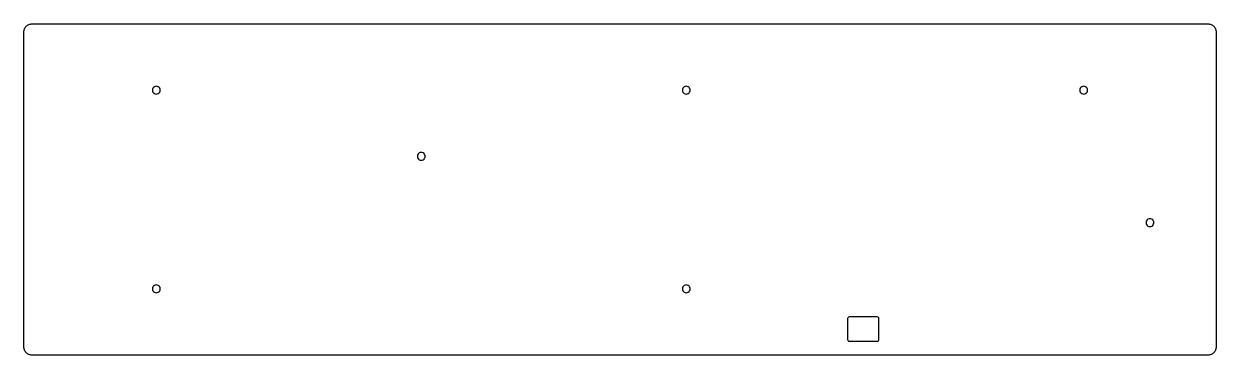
# Model space of a CAD drawing. Extents: x 0 to 343, y 0 to 95.
import ezdxf

# ---------------------------------------------------------------- set-up
doc = ezdxf.new("R2010")
doc.units = 0
doc.layers.get('0').update_dxf_attribs({"linetype": 'CONTINUOUS'})

msp = doc.modelspace()

# ---------------------------------------------------------------- linework, layer by layer
at = {"color": 7}
for points in [[(0, 2.386413), (0, 92.874052), (0, 92.874052), (0.01168, 93.109402), (0.046282, 93.340753), (0.103145, 93.566544), (0.18161, 93.785214), (0.281018, 93.995204), (0.400709, 94.194951), (0.540024, 94.382897), (0.698304, 94.55748), (0.698304, 94.55748), (0.87307, 94.715569), (1.061175, 94.854656), (1.261058, 94.974096), (1.471159, 95.073245), (1.689915, 95.151457), (1.915766, 95.208088), (2.147152, 95.242494), (2.38251, 95.254029), (340.519179, 95.254029), (340.519179, 95.254029), (340.754455, 95.242385), (340.985749, 95.207884), (341.211502, 95.15117), (341.430152, 95.07289), (341.64014, 94.97369), (341.839906, 94.854214), (342.027889, 94.71511), (342.202531, 94.557022), (342.202531, 94.557022), (342.360709, 94.382462), (342.499912, 94.19455), (342.619493, 93.994847), (342.718805, 93.784911), (342.797202, 93.566304), (342.854036, 93.340585), (342.888661, 93.109314), (342.900431, 92.874052), (342.900431, 2.386405), (342.900431, 2.386405), (342.888778, 2.151047), (342.854253, 1.919675), (342.797502, 1.693851), (342.71917, 1.475137), (342.619906, 1.265093), (342.500355, 1.065284), (342.361164, 0.877269), (342.202981, 0.702611), (342.202981, 0.702611), (342.028318, 0.544423), (341.840301, 0.405229), (341.640489, 0.285677), (341.430446, 0.186412), (341.211731, 0.108081), (340.985908, 0.05133), (340.754537, 0.016805), (340.519179, 0.005154), (340.519179, 0), (2.38251, 0), (2.38251, 0.005154), (2.38251, 0.005154), (2.147062, 0.016713), (1.915592, 0.05115), (1.689665, 0.107821), (1.470842, 0.186083), (1.260688, 0.285291), (1.060767, 0.404801), (0.872642, 0.54397), (0.697877, 0.702153), (0.697877, 0.702153), (0.539598, 0.876838), (0.400323, 1.064891), (0.280699, 1.26475), (0.181374, 1.474852), (0.102994, 1.693632), (0.046206, 1.919528), (0.011659, 2.150976), (0, 2.386413)], [(36.977578, 76.203983)], [(189.377765, 76.203983)], [(303.677881, 76.203983)], [(113.177723, 57.154009)], [(322.727904, 38.103975)], [(36.977578, 19.055226)], [(189.377765, 19.055226)]]:
    msp.add_lwpolyline(points, close=True, dxfattribs=at)
for points in [[(245.900431, 4.5), (245.900431, 10.5), (245.900431, 10.5)], [(237.400431, 4), (245.400431, 4)]]:
    msp.add_lwpolyline(points, dxfattribs=at)
for points in [[(37.538845, 77.176126), (37.191532, 76.975605), (36.977578, 76.605026), (36.977578, 76.203983)], [(36.977578, 76.203983), (36.977578, 75.80294), (37.191532, 75.432361), (37.538845, 75.23184)], [(38.661379, 77.176126), (38.314066, 77.376647), (37.886158, 77.376647), (37.538845, 77.176126)], [(39.222646, 76.203983), (39.222646, 76.605026), (39.008692, 76.975605), (38.661379, 77.176126)], [(38.661379, 75.23184), (39.008692, 75.432361), (39.222646, 75.80294), (39.222646, 76.203983)], [(189.939032, 77.176126), (189.591719, 76.975605), (189.377765, 76.605026), (189.377765, 76.203983)], [(189.377765, 76.203983), (189.377765, 75.80294), (189.591719, 75.432361), (189.939032, 75.23184)], [(191.061566, 77.176126), (190.714253, 77.376647), (190.286345, 77.376647), (189.939032, 77.176126)], [(191.622833, 76.203983), (191.622833, 76.605026), (191.408879, 76.975605), (191.061566, 77.176126)], [(191.061566, 75.23184), (191.408879, 75.432361), (191.622833, 75.80294), (191.622833, 76.203983)], [(304.239148, 77.176126), (303.891835, 76.975605), (303.677881, 76.605026), (303.677881, 76.203983)], [(303.677881, 76.203983), (303.677881, 75.80294), (303.891835, 75.432361), (304.239148, 75.23184)], [(305.361682, 77.176126), (305.014369, 77.376647), (304.586461, 77.376647), (304.239148, 77.176126)], [(305.922949, 76.203983), (305.922949, 76.605026), (305.708995, 76.975605), (305.361682, 77.176126)], [(305.361682, 75.23184), (305.708995, 75.432361), (305.922949, 75.80294), (305.922949, 76.203983)], [(37.538845, 75.23184), (37.886158, 75.031319), (38.314066, 75.031319), (38.661379, 75.23184)], [(189.939032, 75.23184), (190.286345, 75.031319), (190.714253, 75.031319), (191.061566, 75.23184)], [(304.239148, 75.23184), (304.586461, 75.031319), (305.014369, 75.031319), (305.361682, 75.23184)], [(114.861524, 58.126152), (114.514211, 58.326673), (114.086303, 58.326673), (113.73899, 58.126152)], [(113.73899, 58.126152), (113.391677, 57.925631), (113.177723, 57.555052), (113.177723, 57.154009)], [(113.177723, 57.154009), (113.177723, 56.752966), (113.391677, 56.382387), (113.73899, 56.181866)], [(113.73899, 56.181866), (114.086303, 55.981345), (114.514211, 55.981345), (114.861524, 56.181866)], [(115.422791, 57.154009), (115.422791, 57.555052), (115.208837, 57.925631), (114.861524, 58.126152)], [(114.861524, 56.181866), (115.208837, 56.382387), (115.422791, 56.752966), (115.422791, 57.154009)], [(323.289171, 39.076118), (322.941858, 38.875597), (322.727904, 38.505018), (322.727904, 38.103975)], [(322.727904, 38.103975), (322.727904, 37.702932), (322.941858, 37.332353), (323.289171, 37.131832)], [(324.411705, 39.076118), (324.064392, 39.27664), (323.636484, 39.27664), (323.289171, 39.076118)], [(324.972972, 38.103975), (324.972972, 38.505018), (324.759018, 38.875597), (324.411705, 39.076118)], [(324.411705, 37.131832), (324.759018, 37.332353), (324.972972, 37.702932), (324.972972, 38.103975)], [(323.289171, 37.131832), (323.636484, 36.931311), (324.064392, 36.931311), (324.411705, 37.131832)], [(37.538845, 20.027369), (37.191532, 19.826848), (36.977578, 19.456269), (36.977578, 19.055226)], [(36.977578, 19.055226), (36.977578, 18.654183), (37.191532, 18.283604), (37.538845, 18.083083)], [(38.661379, 20.027369), (38.314066, 20.22789), (37.886158, 20.22789), (37.538845, 20.027369)], [(37.538845, 18.083083), (37.886158, 17.882562), (38.314066, 17.882562), (38.661379, 18.083083)], [(39.222646, 19.055226), (39.222646, 19.456269), (39.008692, 19.826848), (38.661379, 20.027369)], [(38.661379, 18.083083), (39.008692, 18.283604), (39.222646, 18.654183), (39.222646, 19.055226)], [(189.939032, 20.027369), (189.591719, 19.826848), (189.377765, 19.456269), (189.377765, 19.055226)], [(189.377765, 19.055226), (189.377765, 18.654183), (189.591719, 18.283604), (189.939032, 18.083083)], [(191.061566, 20.027369), (190.714253, 20.22789), (190.286345, 20.22789), (189.939032, 20.027369)], [(189.939032, 18.083083), (190.286345, 17.882562), (190.714253, 17.882562), (191.061566, 18.083083)], [(191.622833, 19.055226), (191.622833, 19.456269), (191.408879, 19.826848), (191.061566, 20.027369)], [(191.061566, 18.083083), (191.408879, 18.283604), (191.622833, 18.654183), (191.622833, 19.055226)], [(237.046878, 10.853553), (236.953109, 10.759785), (236.900431, 10.632608), (236.900431, 10.5)], [(236.900431, 10.5), (236.900431, 10.5), (236.900431, 4.5), (236.900431, 4.5)], [(237.400431, 11), (237.267823, 11), (237.140646, 10.947322), (237.046878, 10.853553)], [(245.400431, 11), (245.400431, 11), (237.400431, 11), (237.400431, 11)], [(245.753984, 10.853553), (245.660216, 10.947322), (245.533039, 11), (245.400431, 11)], [(245.900431, 10.5), (245.900431, 10.632608), (245.847753, 10.759785), (245.753984, 10.853553)], [(236.900431, 4.5), (236.900431, 4.367392), (236.953109, 4.240215), (237.046878, 4.146447)], [(237.046878, 4.146447), (237.140646, 4.052678), (237.267823, 4), (237.400431, 4)], [(245.400431, 4), (245.533039, 4), (245.660216, 4.052678), (245.753984, 4.146447)], [(245.753984, 4.146447), (245.847753, 4.240215), (245.900431, 4.367392), (245.900431, 4.5)]]:
    msp.add_open_spline(points, degree=3, dxfattribs=at)

doc.saveas('drawing.dxf')
